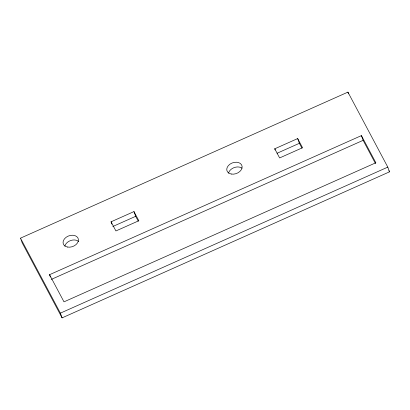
<?xml version="1.0" encoding="UTF-8"?>
<svg xmlns="http://www.w3.org/2000/svg" width="410" height="410" viewBox="0 0 410 410"><rect width="100%" height="100%" fill="white"/><g stroke="black" fill="none" stroke-linecap="round" stroke-linejoin="round"><path stroke-width="0.61" d="M20.5 238.154L347.921 92.122L387.798 167.121L389.5 171.846L62.079 317.878L22.201 242.879L20.5 238.154L60.383 313.148L62.079 317.878M111.054 221.81L133.973 211.591L138.836 220.734L115.917 230.958L111.054 221.81L111.904 224.173M274.761 148.799L297.68 138.575L302.544 147.723L279.625 157.942L274.761 148.799L275.187 149.978M112.755 226.535L135.674 216.316L133.973 211.591M277.037 153.268L299.382 143.3L297.68 138.575M49.554 274.7L361.42 135.607L375.857 162.76L63.991 301.852L49.554 274.7L50.404 277.063M51.255 279.425L363.122 140.333L361.42 135.607M60.383 313.148L387.798 167.121M388.9 170.719L389.5 171.846M363.122 140.333L375.498 163.605M299.382 143.3L301.955 148.143M135.674 216.316L138.247 221.159M347.921 92.122L348.556 93.895M228.549 173.189A7.923 5.684 -19.8 0 1 234.105 167.618A7.923 5.684 -19.8 0 1 242.013 168.172M64.841 246.2A7.923 5.684 -19.8 0 1 70.72 240.516A7.923 5.684 -19.8 0 1 78.715 241.521M231.235 174.035A7.923 5.684 -19.8 0 0 242.11 166.388A7.923 5.684 -19.8 0 0 229.984 164.159A7.923 5.684 -19.8 0 0 231.235 174.035M67.522 247.051A7.923 5.684 -19.8 0 0 78.402 239.404A7.923 5.684 -19.8 0 0 66.276 237.175A7.923 5.684 -19.8 0 0 67.522 247.051"/></g></svg>
